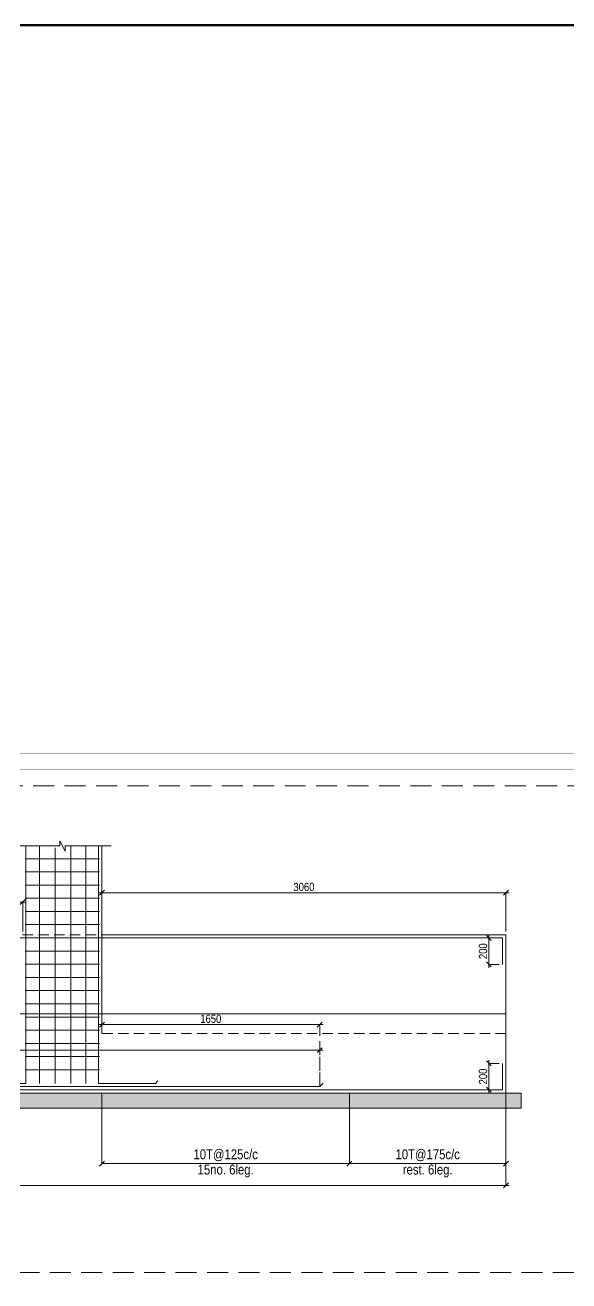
# Model space of a CAD drawing. Header units: millimetres. Extents: x 1112055 to 3390982, y -148532 to 766891.
# Drawn here: x 3315917 to 3332389, y 360202 to 398271 of the extents above; entities that cross this region are included whole.
import ezdxf

# ---------------------------------------------------------------- set-up
doc = ezdxf.new("R2010")
doc.units = ezdxf.units.MM
doc.header["$PDMODE"] = 35
doc.header["$PDSIZE"] = -25
doc.linetypes.add('Hidden', pattern=[9.525, 6.35, -3.175])
for name, color, linetype, lineweight in [('B FOOTING', 49, 'Continuous', 20), ('B HATCH', 250, 'Continuous', 0), ('B P.C.C', 251, 'Continuous', 0), ('B STEEL', 34, 'Continuous', 15), ('B TITLE BLOCK', 250, 'Continuous', 0), ('B-ST DIM', 250, 'Continuous', 18), ('P STEEL', 7, 'Continuous', 30)]:
    doc.layers.add(name, color=color, linetype=linetype, lineweight=lineweight)
doc.styles.add('Q1', font='g13f12d.shx', dxfattribs={"width": 0.8})
doc.styles.add('SWINC', font='swissc.ttf')
doc.dimstyles.new('BH-STD', dxfattribs={"dimscale": 0, "dimtxt": 230, "dimasz": 125, "dimexe": 0, "dimexo": 100, "dimgap": 50, "dimtad": 1, "dimdec": 0, "dimzin": 1, "dimdsep": 46, "dimtxsty": 'Q1', "dimblk": 'ARCHTICK', "dimcen": 1, "dimdle": 100, "dimclrd": 250, "dimclre": 250, "dimclrt": 256, "dimadec": 0, "dimazin": 0, "dimtfac": 1, "dimtdec": 0, "dimtix": 1, "dimtofl": 0, "dimtmove": 0, "dimatfit": 2, "dimfxl": 1, "dimtolj": 1, "dimtzin": 0, "dimlwd": 9, "dimlwe": 9, "dimarcsym": 0})
doc.dimstyles.new('BHOOMI', dxfattribs={"dimtxt": 230, "dimasz": 150, "dimexe": 10, "dimexo": 0, "dimgap": 25, "dimtad": 1, "dimdec": 0, "dimzin": 0, "dimdsep": 46, "dimtxsty": 'SWINC', "dimblk": 'OBLIQUE', "dimcen": 0.09, "dimclrd": 250, "dimclre": 250, "dimclrt": 256, "dimaunit": 1, "dimadec": 3, "dimazin": 0, "dimtfac": 1, "dimtdec": 0, "dimtofl": 0, "dimtmove": 1, "dimatfit": 3, "dimfxl": 100, "dimtolj": 1, "dimtzin": 0, "dimlwd": 9, "dimlwe": 5, "dimarcsym": 0})

# ---------------------------------------------------------------- blocks, each defined once
blk = doc.blocks.new('_Oblique')
at = {"color": 0, "linetype": 'ByBlock', "lineweight": -2}
blk.add_line((-0.5, -0.5), (0.5, 0.5), dxfattribs=at)
blk = doc.blocks.new('*D4762')
at = {"layer": 'B-ST DIM', "color": 7, "lineweight": 9, "ltscale": 50, "transparency": 16777216}
for p, q in [((3318242, 370597), (3318242, 367971)), ((3324942, 367971), (3318142, 367971))]:
    blk.add_line(p, q, dxfattribs=at)
at = {"layer": 'B-ST DIM', "color": 7, "linetype": 'Hidden', "lineweight": 9, "ltscale": 50, "transparency": 16777216}
blk.add_line((3324842, 366197), (3324842, 367971), dxfattribs=at)
at = {"layer": 'Defpoints', "color": 0, "transparency": 16777216}
for p in [(3318242, 370697), (3318242, 367971), (3324842, 366097)]:
    blk.add_point(p, dxfattribs=at)
at = {"layer": 'B-ST DIM', "color": 7, "lineweight": 9, "transparency": 16777216, "xscale": 150, "yscale": 150, "zscale": 150, "rotation": 180}
blk.add_blockref('_Oblique', (3318242, 367971), dxfattribs=at)
at = {"layer": 'B-ST DIM', "color": 7, "lineweight": 9, "transparency": 16777216, "xscale": 150, "yscale": 150, "zscale": 150}
blk.add_blockref('_Oblique', (3324842, 367971), dxfattribs=at)
at = {"layer": 'B-ST DIM', "color": 7, "transparency": 16777216, "insert": (3321542, 368146), "char_height": 250, "attachment_point": 5, "style": 'SWINC'}
blk.add_mtext('\\A1;1650', dxfattribs=at)
blk = doc.blocks.new('*D4384')
at = {"layer": 'B-ST DIM', "color": 250, "lineweight": 5, "ltscale": 50, "transparency": 16777216}
for p, q in [((3318242, 365897), (3318242, 363747)), ((3325742, 365897), (3325742, 363747))]:
    blk.add_line(p, q, dxfattribs=at)
at = {"layer": 'B-ST DIM', "color": 250, "lineweight": 9, "ltscale": 50, "transparency": 16777216}
blk.add_line((3318242, 363757), (3325742, 363757), dxfattribs=at)
at = {"layer": 'Defpoints', "color": 0, "transparency": 16777216}
for p in [(3318242, 365897), (3325742, 365897), (3325742, 363757)]:
    blk.add_point(p, dxfattribs=at)
at = {"layer": 'B-ST DIM', "color": 250, "lineweight": 9, "transparency": 16777216, "xscale": 150, "yscale": 150, "zscale": 150, "rotation": 180}
blk.add_blockref('_Oblique', (3318242, 363757), dxfattribs=at)
at = {"layer": 'B-ST DIM', "color": 250, "lineweight": 9, "transparency": 16777216, "xscale": 150, "yscale": 150, "zscale": 150}
blk.add_blockref('_Oblique', (3325742, 363757), dxfattribs=at)
at = {"layer": 'B-ST DIM', "color": 7, "transparency": 16777216, "char_height": 300, "attachment_point": 5, "style": 'SWINC'}
for s, insert in [('\\A1;10T@125c/c', (3321992, 364010)), ('15no. 6leg.', (3321992, 363532))]:
    blk.add_mtext(s, dxfattribs=dict(at, insert=insert))
blk = doc.blocks.new('*D4385')
at = {"layer": 'B-ST DIM', "color": 250, "lineweight": 5, "ltscale": 50, "transparency": 16777216}
for p, q in [((3325742, 365897), (3325742, 363747)), ((3330482, 365897), (3330482, 363747))]:
    blk.add_line(p, q, dxfattribs=at)
at = {"layer": 'B-ST DIM', "color": 250, "lineweight": 9, "ltscale": 50, "transparency": 16777216}
blk.add_line((3330482, 363757), (3325742, 363757), dxfattribs=at)
at = {"layer": 'Defpoints', "color": 0, "transparency": 16777216}
for p in [(3325742, 365897), (3330482, 365897), (3325742, 363757)]:
    blk.add_point(p, dxfattribs=at)
at = {"layer": 'B-ST DIM', "color": 250, "lineweight": 9, "transparency": 16777216, "xscale": 150, "yscale": 150, "zscale": 150, "rotation": 180}
blk.add_blockref('_Oblique', (3325742, 363757), dxfattribs=at)
at = {"layer": 'B-ST DIM', "color": 250, "lineweight": 9, "transparency": 16777216, "xscale": 150, "yscale": 150, "zscale": 150}
blk.add_blockref('_Oblique', (3330482, 363757), dxfattribs=at)
at = {"layer": 'B-ST DIM', "color": 7, "transparency": 16777216, "char_height": 300, "attachment_point": 5, "style": 'SWINC'}
for s, insert in [('\\A1;10T@175c/c', (3328112, 364010)), ('rest. 6leg.', (3328112, 363532))]:
    blk.add_mtext(s, dxfattribs=dict(at, insert=insert))
blk = doc.blocks.new('*D4468')
at = {"layer": 'B-ST DIM', "color": 7, "lineweight": 9, "ltscale": 50, "transparency": 16777216}
for p, q in [((3329964, 370697), (3329964, 369697)), ((3330282, 369797), (3329964, 369797))]:
    blk.add_line(p, q, dxfattribs=at)
at = {"layer": 'B-ST DIM', "color": 7, "linetype": 'Hidden', "lineweight": 9, "ltscale": 50, "transparency": 16777216}
blk.add_line((3330282, 370597), (3329964, 370597), dxfattribs=at)
at = {"layer": 'Defpoints', "color": 0, "transparency": 16777216}
for p in [(3330382, 370597), (3329964, 369797), (3330382, 369797)]:
    blk.add_point(p, dxfattribs=at)
at = {"layer": 'B-ST DIM', "color": 7, "lineweight": 9, "transparency": 16777216, "xscale": 150, "yscale": 150, "zscale": 150}
for p, rotation in [((3329964, 370597), 90), ((3329964, 369797), 270)]:
    blk.add_blockref('_Oblique', p, dxfattribs=dict(at, rotation=rotation))
at = {"layer": 'B-ST DIM', "color": 7, "transparency": 16777216, "insert": (3329789, 370197), "char_height": 250, "attachment_point": 5, "rotation": 90, "style": 'SWINC'}
blk.add_mtext('\\A1;200', dxfattribs=at)
blk = doc.blocks.new('*D4469')
at = {"layer": 'B-ST DIM', "color": 7, "lineweight": 9, "ltscale": 50, "transparency": 16777216}
for p, q in [((3329964, 365897), (3329964, 366897)), ((3330282, 366797), (3329964, 366797))]:
    blk.add_line(p, q, dxfattribs=at)
at = {"layer": 'B-ST DIM', "color": 7, "linetype": 'Hidden', "lineweight": 9, "ltscale": 50, "transparency": 16777216}
blk.add_line((3330282, 365997), (3329964, 365997), dxfattribs=at)
at = {"layer": 'Defpoints', "color": 0, "transparency": 16777216}
for p in [(3329964, 366797), (3330382, 366797), (3330382, 365997)]:
    blk.add_point(p, dxfattribs=at)
at = {"layer": 'B-ST DIM', "color": 7, "lineweight": 9, "transparency": 16777216, "xscale": 150, "yscale": 150, "zscale": 150}
for p, rotation in [((3329964, 366797), 90), ((3329964, 365997), 270)]:
    blk.add_blockref('_Oblique', p, dxfattribs=dict(at, rotation=rotation))
at = {"layer": 'B-ST DIM', "color": 7, "transparency": 16777216, "insert": (3329789, 366397), "char_height": 250, "attachment_point": 5, "rotation": 90, "style": 'SWINC'}
blk.add_mtext('\\A1;200', dxfattribs=at)
blk = doc.blocks.new('*D5738')
at = {"layer": 'B-ST DIM', "color": 7, "linetype": 'Hidden', "lineweight": 9, "ltscale": 50, "transparency": 16777216}
blk.add_line((3215482, 365797), (3215482, 363098), dxfattribs=at)
at = {"layer": 'B-ST DIM', "color": 7, "lineweight": 9, "ltscale": 50, "transparency": 16777216}
for p, q in [((3330482, 365797), (3330482, 363098)), ((3215382, 363098), (3330582, 363098))]:
    blk.add_line(p, q, dxfattribs=at)
at = {"layer": 'Defpoints', "color": 0, "lineweight": 40, "transparency": 16777216}
for p in [(3215482, 365897), (3330482, 365897), (3330482, 363098)]:
    blk.add_point(p, dxfattribs=at)
at = {"layer": 'B-ST DIM', "color": 7, "lineweight": 9, "transparency": 16777216, "xscale": 150, "yscale": 150, "zscale": 150, "rotation": 180}
blk.add_blockref('_Oblique', (3215482, 363098), dxfattribs=at)
at = {"layer": 'B-ST DIM', "color": 7, "lineweight": 9, "transparency": 16777216, "xscale": 150, "yscale": 150, "zscale": 150}
blk.add_blockref('_Oblique', (3330482, 363098), dxfattribs=at)
at = {"layer": 'B-ST DIM', "color": 7, "transparency": 16777216, "insert": (3272982, 363273), "char_height": 250, "attachment_point": 5, "style": 'SWINC'}
blk.add_mtext('\\A1;28750', dxfattribs=at)
blk = doc.blocks.new('*D5741')
at = {"layer": 'B-ST DIM', "color": 7, "lineweight": 9, "ltscale": 50, "transparency": 16777216}
for p, q in [((3324942, 367196), (3303222, 367196)), ((3303322, 366197), (3303322, 367196))]:
    blk.add_line(p, q, dxfattribs=at)
at = {"layer": 'B-ST DIM', "color": 7, "linetype": 'Hidden', "lineweight": 9, "ltscale": 50, "transparency": 16777216}
blk.add_line((3324842, 366097), (3324842, 367196), dxfattribs=at)
at = {"layer": 'Defpoints', "color": 0, "lineweight": 40, "transparency": 16777216}
for p in [(3303322, 367196), (3303322, 366097), (3324842, 365997)]:
    blk.add_point(p, dxfattribs=at)
at = {"layer": 'B-ST DIM', "color": 7, "lineweight": 9, "transparency": 16777216, "xscale": 150, "yscale": 150, "zscale": 150, "rotation": 180}
blk.add_blockref('_Oblique', (3303322, 367196), dxfattribs=at)
at = {"layer": 'B-ST DIM', "color": 7, "lineweight": 9, "transparency": 16777216, "xscale": 150, "yscale": 150, "zscale": 150}
blk.add_blockref('_Oblique', (3324842, 367196), dxfattribs=at)
at = {"layer": 'B-ST DIM', "color": 7, "transparency": 16777216, "insert": (3314082, 367371), "char_height": 250, "attachment_point": 5, "style": 'SWINC'}
blk.add_mtext('\\A1;5380', dxfattribs=at)
blk = doc.blocks.new('*D5744')
at = {"layer": 'B-ST DIM', "color": 7, "lineweight": 9, "ltscale": 50, "transparency": 16777216}
for p, q in [((3303222, 371685), (3315942, 371685)), ((3315842, 370797), (3315842, 371685))]:
    blk.add_line(p, q, dxfattribs=at)
at = {"layer": 'B-ST DIM', "color": 7, "linetype": 'Hidden', "lineweight": 9, "ltscale": 50, "transparency": 16777216}
blk.add_line((3303322, 370797), (3303322, 371685), dxfattribs=at)
at = {"layer": 'Defpoints', "color": 0, "lineweight": 40, "transparency": 16777216}
for p in [(3315842, 371685), (3303322, 370697), (3315842, 370697)]:
    blk.add_point(p, dxfattribs=at)
at = {"layer": 'B-ST DIM', "color": 7, "lineweight": 9, "transparency": 16777216, "xscale": 150, "yscale": 150, "zscale": 150, "rotation": 180}
blk.add_blockref('_Oblique', (3303322, 371685), dxfattribs=at)
at = {"layer": 'B-ST DIM', "color": 7, "lineweight": 9, "transparency": 16777216, "xscale": 150, "yscale": 150, "zscale": 150}
blk.add_blockref('_Oblique', (3315842, 371685), dxfattribs=at)
at = {"layer": 'B-ST DIM', "color": 7, "transparency": 16777216, "insert": (3309582, 371860), "char_height": 250, "attachment_point": 5, "style": 'SWINC'}
blk.add_mtext('\\A1;3130', dxfattribs=at)
blk = doc.blocks.new('*D5745')
at = {"layer": 'B-ST DIM', "color": 7, "lineweight": 9, "ltscale": 50, "transparency": 16777216}
for p, q in [((3318142, 371968), (3330582, 371968)), ((3330482, 370797), (3330482, 371968))]:
    blk.add_line(p, q, dxfattribs=at)
at = {"layer": 'B-ST DIM', "color": 7, "linetype": 'Hidden', "lineweight": 9, "ltscale": 50, "transparency": 16777216}
blk.add_line((3318242, 370797), (3318242, 371968), dxfattribs=at)
at = {"layer": 'Defpoints', "color": 0, "lineweight": 40, "transparency": 16777216}
for p in [(3330482, 371968), (3318242, 370697), (3330482, 370697)]:
    blk.add_point(p, dxfattribs=at)
at = {"layer": 'B-ST DIM', "color": 7, "lineweight": 9, "transparency": 16777216, "xscale": 150, "yscale": 150, "zscale": 150, "rotation": 180}
blk.add_blockref('_Oblique', (3318242, 371968), dxfattribs=at)
at = {"layer": 'B-ST DIM', "color": 7, "lineweight": 9, "transparency": 16777216, "xscale": 150, "yscale": 150, "zscale": 150}
blk.add_blockref('_Oblique', (3330482, 371968), dxfattribs=at)
at = {"layer": 'B-ST DIM', "color": 7, "transparency": 16777216, "insert": (3324362, 372143), "char_height": 250, "attachment_point": 5, "style": 'SWINC'}
blk.add_mtext('\\A1;3060', dxfattribs=at)

msp = doc.modelspace()

# ---------------------------------------------------------------- hatches: boundary and pattern name
at = {"layer": 'B HATCH', "lineweight": 0}
h = msp.add_hatch(dxfattribs=at)
h.set_pattern_fill('AR-CONC', color=250, scale=3, style=0)
h.set_pattern_definition([(50, (1696110.55, -154149.57), (546.55401, -47.81726), [57.15, -628.65]), (355, (1696110.55, -154149.57), (-105.73026, 573.17054), [45.72, -502.92175]), (100.451445, (1696156.1, -154153.56), (440.82374, 525.35326), [48.57003, -534.27073]), (46.1842, (1696110.55, -153997.2), (813.23712, -126.12698), [85.725, -942.975]), (96.63556, (1696178.3, -154007.7), (712.2124, 742.27837), [72.85507, -801.40682]), (351.18415, (1696110.55, -153997.2), (712.2124, 742.27837), [68.5799, -754.3792]), (21, (1696186.75, -154035.27), (454.84317, -306.7956), [57.15, -628.65]), (326, (1696186.75, -154035.27), (185.40609, 552.5639), [45.72, -502.92]), (71.451445, (1696224.66, -154060.84), (640.24926, 245.7683), [48.57003, -534.26981]), (37.5, (1696110.55, -154149.57), (9.26581, 253.665117), [0, -496.824, 0, -510.54, 0, -504.825]), (7.5, (1696110.55, -154149.57), (200.458988, 300.541724), [0, -291.084, 0, -485.394, 0, -192.405]), (327.5, (1695940.63, -154149.57), (406.771786, -17.186232), [0, -190.5, 0, -594.36, 0, -788.67]), (317.5, (1695864.43, -154149.57), (444.387544, 76.27947), [0, -247.65, 0, -394.716, 0, -560.07])])
h.paths.add_polyline_path([(3215021.5, 365896.8), (3215021.5, 365436.8), (3330941.5, 365436.8), (3330941.5, 365896.8)])

# ---------------------------------------------------------------- linework, layer by layer
at = {"color": 3, "lineweight": 50}
msp.add_lwpolyline([(2725410.3, 398271.2), (3390982, 398271.2), (3390982, 186588.4), (2725410.3, 186588.4)], close=True, dxfattribs=at)
at = {"layer": 'B FOOTING', "color": 1, "lineweight": 13, "ltscale": 10}
msp.add_line((3318241.5, 373388.7), (3318241.5, 370696.8), dxfattribs=at)
at = {"layer": 'B FOOTING'}
for p in [(3318241.5, 370696.8), (3330481.5, 365896.8)]:
    msp.add_line(p, (3330481.5, 370696.8), dxfattribs=at)
at = {"layer": 'B FOOTING', "color": 1, "lineweight": 13, "ltscale": 10}
msp.add_lwpolyline([(3318518.1, 373388.7), (3317131.2, 373388.7), (3317131.2, 373230.3), (3316965.9, 373539.7), (3316965.9, 373388.7), (3315591.9, 373388.7)], dxfattribs=at)
at = {"layer": 'B FOOTING'}
msp.add_lwpolyline([(3215021.5, 365896.8), (3330941.5, 365896.8), (3330941.5, 365436.8), (3215021.5, 365436.8)], close=True, dxfattribs=at)
at = {"layer": 'B P.C.C', "color": 250, "linetype": 'Hidden', "lineweight": 0, "ltscale": 50}
msp.add_line((3315841.5, 370696.8), (3318241.5, 370696.8), dxfattribs=at)
at = {"layer": 'B P.C.C', "color": 250, "linetype": 'Hidden', "lineweight": 0, "ltscale": 100}
msp.add_lwpolyline([(3212337.9, 375206.8), (3347781.3, 375206.8), (3347781.3, 360451.8), (3212337.9, 360451.8)], close=True, dxfattribs=at)
at = {"layer": 'B P.C.C', "color": 250, "linetype": 'Hidden', "lineweight": 0, "ltscale": 50}
msp.add_lwpolyline([(3330481.5, 367696.8), (3318241.5, 367696.8), (3318241.5, 370696.8)], dxfattribs=at)
at = {"layer": 'B STEEL'}
for p, q in [((3215481.5, 368296.8), (3330481.5, 368296.8)), ((3303321.5, 366096.8), (3324841.5, 366096.8)), ((3324841.5, 366096.8), (3324941.5, 366196.8))]:
    msp.add_line(p, q, dxfattribs=at)
for points in [[(3215581.5, 369796.8), (3215581.5, 370596.8), (3330381.5, 370596.8), (3330381.5, 369796.8)], [(3215581.5, 366796.8), (3215581.5, 365996.8), (3330381.5, 365996.8), (3330381.5, 366796.8)]]:
    msp.add_lwpolyline(points, dxfattribs=at)
at = {"layer": 'B TITLE BLOCK', "color": 1, "const_width": 10.8}
msp.add_lwpolyline([(3359954.1, 376187.5), (3359954.1, 310041.1), (3211357.2, 310041.1), (3211357.2, 376187.5)], close=True, dxfattribs=at)
at = {"layer": 'B TITLE BLOCK', "color": 250, "lineweight": 0, "const_width": 10.8}
msp.add_lwpolyline([(3359473.4, 375706.8), (3359473.4, 310521.8), (3211837.9, 310521.8), (3211837.9, 375706.8)], close=True, dxfattribs=at)
at = {"layer": 'P STEEL', "color": 250, "lineweight": 0}
for p, q in [((3316356.7, 373388.7), (3316356.7, 366187)), ((3316828.3, 373331.6), (3316828.3, 366187)), ((3317299.9, 373388.7), (3317299.9, 366187)), ((3317756.7, 373388.7), (3317756.7, 366187)), ((3315916.5, 373001.1), (3318166.5, 373001.1)), ((3315916.5, 372601.1), (3318166.5, 372601.1)), ((3315916.5, 372201.1), (3318166.5, 372201.1)), ((3315916.5, 371801.1), (3318166.5, 371801.1)), ((3315916.5, 371401.1), (3318166.5, 371401.1)), ((3315916.5, 371001.1), (3318166.5, 371001.1)), ((3315916.5, 370601.1), (3318166.5, 370601.1)), ((3315916.5, 370201.1), (3318166.5, 370201.1)), ((3315916.5, 369801.1), (3318166.5, 369801.1)), ((3315916.5, 369401.1), (3318166.5, 369401.1)), ((3315916.5, 369001.1), (3318166.5, 369001.1)), ((3315916.5, 368601.1), (3318166.5, 368601.1)), ((3315916.5, 368201.1), (3318166.5, 368201.1)), ((3315916.5, 367801.1), (3318166.5, 367801.1)), ((3315916.5, 367401.1), (3318166.5, 367401.1)), ((3315916.5, 367001.1), (3318166.5, 367001.1)), ((3315916.5, 366601.1), (3318166.5, 366601.1))]:
    msp.add_line(p, q, dxfattribs=at)
for points in [[(3315941.5, 373388.7), (3315941.5, 366187), (3314219.5, 366187), (3314141.5, 366268.8)], [(3318141.5, 373388.7), (3318141.5, 366187), (3319863.6, 366187), (3319941.5, 366268.8)]]:
    msp.add_lwpolyline(points, dxfattribs=at)

# ---------------------------------------------------------------- dimensions: what is measured, and where the dimension line sits
at = {"layer": 'B-ST DIM', "ltscale": 50}
for base, p1, p2, picture, middle in [((3315841.5, 371685.3), (3303321.5, 370696.8), (3315841.5, 370696.8), '*D5744', (3309581.5, 371860.3)), ((3330481.5, 371967.8), (3318241.5, 370696.8), (3330481.5, 370696.8), '*D5745', (3324361.5, 372142.8)), ((3303321.5, 367196.1), (3324841.5, 365996.8), (3303321.5, 366096.8), '*D5741', (3314081.5, 367371.1)), ((3330481.5, 363098.1), (3215481.5, 365896.8), (3330481.5, 365896.8), '*D5738', (3272981.5, 363273.1))]:
    dim = msp.add_linear_dim(base=base, p1=p1, p2=p2, dimstyle='BH-STD', override={"dimscale": 1, "dimtxt": 250, "dimasz": 150, "dimlfac": 0.25, "dimtxsty": 'SWINC', "dimblk1": 'Oblique', "dimblk2": 'Oblique', "dimsah": 1, "dimclrd": 7, "dimclre": 7, "dimclrt": 7}, dxfattribs=at)
    dim.commit()
    dim.dimension.update_dxf_attribs({"geometry": picture, "text_midpoint": middle})
for base, p1, p2, angle, picture, middle in [((3318241.5, 367971.3), (3324841.5, 366096.8), (3318241.5, 370696.8), 180, '*D4762', (3321541.5, 368146.3)), ((3329964.3, 369796.8), (3330381.5, 370596.8), (3330381.5, 369796.8), 270, '*D4468', (3329789.3, 370196.8)), ((3329964.3, 366796.8), (3330381.5, 365996.8), (3330381.5, 366796.8), 90, '*D4469', (3329789.3, 366396.8))]:
    dim = msp.add_linear_dim(base=base, p1=p1, p2=p2, angle=angle, dimstyle='BH-STD', override={"dimscale": 1, "dimtxt": 250, "dimasz": 150, "dimlfac": 0.25, "dimtxsty": 'SWINC', "dimblk1": 'Oblique', "dimblk2": 'Oblique', "dimsah": 1, "dimclrd": 7, "dimclre": 7, "dimclrt": 7}, dxfattribs=at)
    dim.commit()
    dim.dimension.update_dxf_attribs({"geometry": picture, "text_midpoint": middle})
dim = msp.add_linear_dim(base=(3325741.5, 363756.6), p1=(3318241.5, 365896.8), p2=(3325741.5, 365896.8), text='10T@125c/c\\X15no. 6leg.', dimstyle='BHOOMI', override={"dimtxt": 300, "dimclrt": 7}, dxfattribs=at)
dim.commit()
dim.dimension.update_dxf_attribs({"geometry": '*D4384', "text_midpoint": (3321991.5, 363756.6)})
dim = msp.add_linear_dim(base=(3325741.5, 363756.6), p1=(3330481.5, 365896.8), p2=(3325741.5, 365896.8), angle=180, text='10T@175c/c\\Xrest. 6leg.', dimstyle='BHOOMI', override={"dimtxt": 300, "dimclrt": 7}, dxfattribs=at)
dim.commit()
dim.dimension.update_dxf_attribs({"geometry": '*D4385', "text_midpoint": (3328111.5, 363756.6)})

doc.saveas('drawing.dxf')
